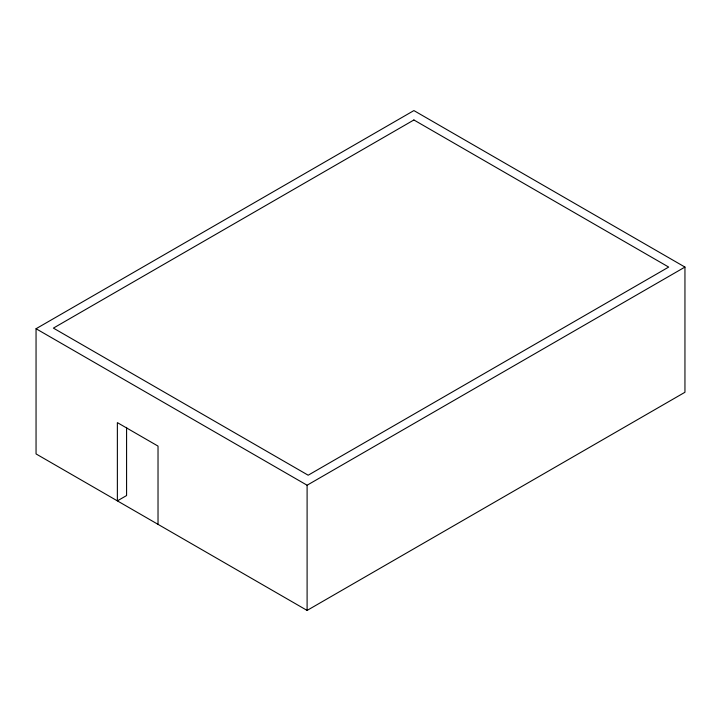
<?xml version="1.0" encoding="UTF-8"?>
<svg xmlns="http://www.w3.org/2000/svg" width="721" height="721" viewBox="0 0 721 721"><rect width="100%" height="100%" fill="white"/><g stroke="black" fill="none" stroke-linecap="round" stroke-linejoin="round"><path stroke-width="1.08" d="M36.05 328.731L413.899 110.583L684.95 267.076L684.95 392.269L307.101 610.417L36.05 453.924L36.05 328.731L307.101 485.224L684.95 267.076M307.101 485.224L307.101 610.417M158.025 524.347L158.025 446.101L117.37 422.623L117.37 500.87L126.581 495.552L126.581 427.364M413.899 119.974L53.399 328.109L308.182 475.211L668.682 267.076L413.899 119.974"/></g></svg>
